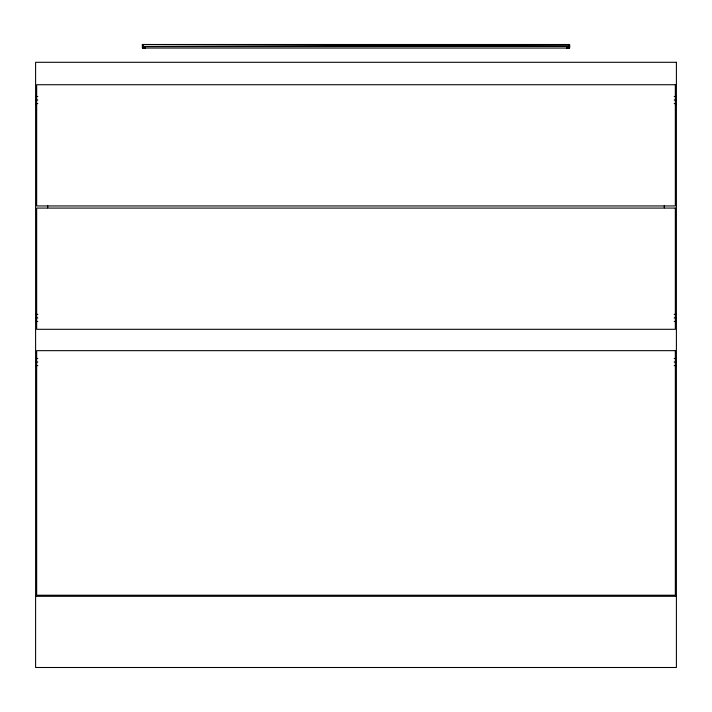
<?xml version="1.0" encoding="UTF-8"?>
<svg xmlns="http://www.w3.org/2000/svg" width="712" height="712" viewBox="0 0 712 712"><rect width="100%" height="100%" fill="white"/><g stroke="black" fill="none" stroke-linecap="round" stroke-linejoin="round"><path stroke-width="1.07" d="M142.4 44.5L143.023 46.458L142.694 48.06L142.4 44.5L569.6 44.5L569.6 48.06L142.4 48.06L142.4 44.5L569.6 46.164L569.306 48.06L568.977 46.458L145.248 46.627L142.4 46.164M142.471 48.06L142.587 47.188M569.52 46.271L568.007 48.06L568.007 46.583L567.402 48.06L566.752 46.627L566.752 48.06L567.402 46.618L568.532 46.529L568.977 48.06L569.6 46.164L143.023 46.458L143.023 48.06L143.468 46.529L143.993 48.06L144.598 46.618L145.248 48.06L145.248 46.627L143.023 46.458L143.468 48.06L143.993 46.583L144.598 48.06L145.248 46.627M35.6 96.476L37.825 96.476M674.175 96.476L676.4 96.476M35.6 100.036L37.825 100.036M674.175 100.036L676.4 100.036M35.6 103.596L37.825 103.596M674.175 103.596L676.4 103.596M35.6 314.348L37.825 314.348M674.175 314.348L676.4 314.348M35.6 317.908L37.825 317.908M674.175 317.908L676.4 317.908M35.6 321.468L37.825 321.468M674.175 321.468L676.4 321.468M35.6 358.492L37.825 358.492M674.175 358.492L676.4 358.492M35.6 362.052L37.825 362.052M674.175 362.052L676.4 362.052M35.6 365.612L37.825 365.612M674.175 365.612L676.4 365.612M35.6 596.3L676.4 596.3M142.863 47.232L143.023 48.06M664.296 205.643L664.296 207.86M569.52 44.5L569.52 48.06L569.306 46.369L568.532 46.529L568.007 48.06L567.402 46.618L567.402 48.06M569.306 44.5L569.306 48.06M568.977 46.458L568.977 48.06M144.598 46.618L144.598 48.06M143.993 46.583L143.993 48.06M143.468 46.529L143.468 48.06M142.685 44.5L142.685 48.06M47.704 205.643L47.704 207.86M676.4 62.3L35.6 62.3L35.6 667.5L676.4 667.5L676.4 62.3M675.332 84.728L36.668 84.728L36.668 205.946L675.332 205.946L675.332 84.728M675.332 208.082L36.668 208.082L36.668 329.3L675.332 329.3L675.332 208.082M675.332 350.66L36.668 350.66L36.668 595.232L675.332 595.232L675.332 350.66"/></g></svg>
